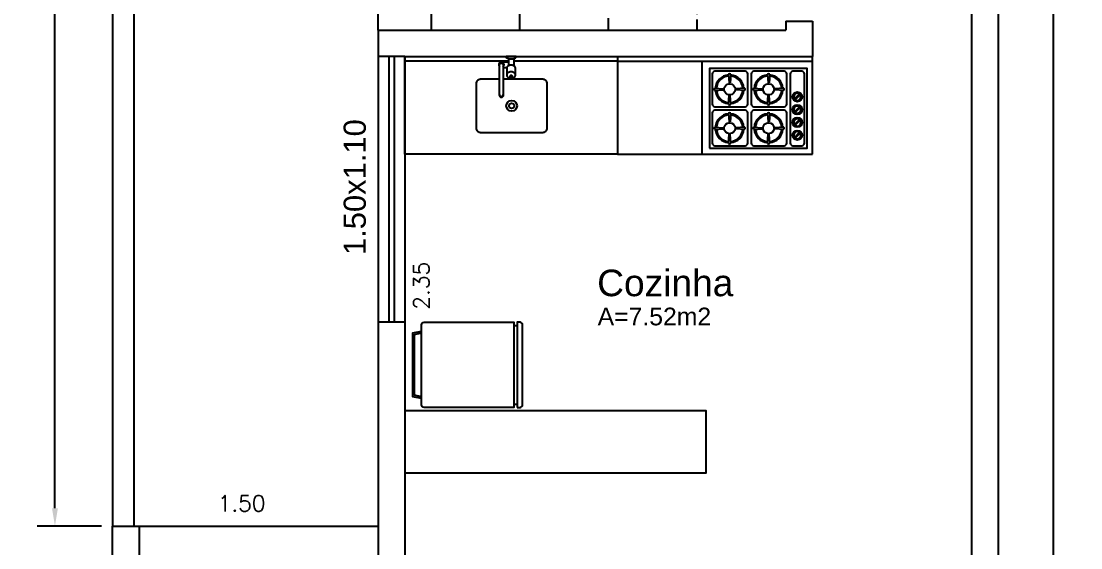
# Model space of a CAD drawing. Extents: x 1.9 to 19.2, y 1.3 to 23.7.
# Drawn here: x 1.92 to 7.9, y 7.35 to 10.32 of the extents above; entities that cross this region are included whole.
import ezdxf
from ezdxf.enums import TextEntityAlignment as Align

# ---------------------------------------------------------------- set-up
doc = ezdxf.new("R2010")
doc.units = 0
doc.layers.get('0').update_dxf_attribs({"linetype": 'CONTINUOUS'})
doc.layers.get('DEFPOINTS').update_dxf_attribs({"linetype": 'CONTINUOUS'})
for name, color, linetype in [('ARQ-BANHO_COZINHA_SERVIÇO', 150, 'CONTINUOUS'), ('ARQ-COTAS', 1, 'CONTINUOUS'), ('ARQ-ESQUADRIAS', 53, 'CONTINUOUS'), ('ARQ-LINHA-FINA', 1, 'CONTINUOUS'), ('ARQ-MÓVEIS_E_ELETRO', 16, 'CONTINUOUS'), ('ARQ-PISO', 140, 'CONTINUOUS'), ('LINHA_04', 190, 'CONTINUOUS'), ('TXT_AMBIENTE', 4, 'CONTINUOUS'), ('TXT_GERAL', 9, 'CONTINUOUS'), ('TXT_ÁREA', 8, 'CONTINUOUS')]:
    doc.layers.add(name, color=color, linetype=linetype)
doc.styles.add('ARIAL', font='arial.ttf')
doc.styles.get("Standard").update_dxf_attribs({"font": 'arial.ttf'})
doc.styles.add('TEXTO03', font='romans.shx')
doc.dimstyles.get("Standard").update_dxf_attribs({"dimtxt": 2.5, "dimasz": 2.5, "dimexe": 1.25, "dimexo": 0.625, "dimtad": 1, "dimcen": 2.5, "dimazin": 3, "dimtfac": 1, "dimtmove": 0, "dimatfit": 3})

# ---------------------------------------------------------------- blocks, each defined once
blk = doc.blocks.new('ADC_TORN_COZ2-P')
for p, q in [((0.0119, 0.0145), (0.0519, 0.0145)), ((0.0119, -0.0143), (0.0518, -0.0143))]:
    blk.add_line(p, q)
at = {"linetype": 'BYBLOCK'}
blk.add_line((0.0617, -0.045), (0.0617, -0.0241), dxfattribs=at)
blk.add_lwpolyline([(0, -0.028), (0.0015, -0.028, 0.267949), (0.0066, -0.025), (0.0119, -0.0159), (0.0119, 0.0159), (0.0066, 0.025, 0.267949), (0.0015, 0.028), (0, 0.028)], format="xyb", close=True)
blk.add_lwpolyline([(0.104, 0.025), (0.0664, 0.025, 0.133256), (0.0599, 0.0233, 0.106756), (0.0539, 0.0177, 0.082828), (0.0501, 0.0099, 0.071352), (0.0487, 0, 0.071352), (0.0501, -0.0099, 0.082828), (0.0539, -0.0177, 0.106756), (0.0599, -0.0233, 0.133256), (0.0664, -0.025), (0.104, -0.025)], format="xyb", dxfattribs=at)
for points in [[(0.104, -0.025, 0.133256), (0.1104, -0.0233, 0.106756), (0.1165, -0.0177, 0.082828), (0.1202, -0.0099, 0.071352), (0.1216, 0, 0.071352), (0.1202, 0.0099, 0.082828), (0.1165, 0.0177, 0.106756), (0.1104, 0.0233, 0.133256), (0.104, 0.025, 0.133256), (0.0975, 0.0233, 0.106756), (0.0915, 0.0177, 0.082828), (0.0877, 0.0099, 0.071352), (0.0863, 0, 0.071352), (0.0877, -0.0099, 0.082828), (0.0915, -0.0177, 0.106756), (0.0975, -0.0233, 0.133256)], [(0.1115, 0.0075, 0.133256), (0.1095, 0.007, 0.106756), (0.1077, 0.0053, 0.082828), (0.1066, 0.003, 0.071352), (0.1061, 0, 0.071352), (0.1066, -0.003, 0.082828), (0.1077, -0.0053, 0.106756), (0.1095, -0.007, 0.133256), (0.1115, -0.0075, 0.133256), (0.1134, -0.007, 0.106756), (0.1152, -0.0053, 0.082828), (0.1163, -0.003, 0.071352), (0.1168, 0, 0.071352), (0.1163, 0.003, 0.082828), (0.1152, 0.0053, 0.106756), (0.1134, 0.007, 0.133256)], [(0.0467, -0.065, -1), (0.0467, -0.045), (0.2167, -0.045, -1), (0.2167, -0.065)]]:
    blk.add_lwpolyline(points, format="xyb", close=True, dxfattribs=at)
blk.add_lwpolyline([(0.0317, -0.0143), (0.0317, -0.055)], dxfattribs=at)
for centre, radius, start, end in [((0.0467, -0.055), 0.015, 41.81031, 318.18969), ((0.2167, -0.055), 0.0125, 233.1301, 126.8699)]:
    blk.add_arc(centre, radius, start, end, dxfattribs=at)
blk = doc.blocks.new('ADC_COZ_PIA_120X55-T')
for p, q in [((-0.014, 0.2486), (-0.5997, 0.2486)), ((0.6003, 0.2486), (0.0148, 0.2486))]:
    blk.add_line(p, q)
blk.add_lwpolyline([(-0.5997, -0.2764), (-0.5997, 0.2736), (0.6003, 0.2736), (0.6003, -0.2764)], close=True)
blk.add_lwpolyline([(-0.0647, 0.1458), (-0.1716, 0.1458, 0.414214), (-0.1966, 0.1208), (-0.1966, -0.1292, 0.414214), (-0.1716, -0.1542), (0.1784, -0.1542, 0.414214), (0.2034, -0.1292), (0.2034, 0.1208, 0.414214), (0.1784, 0.1458), (-0.0447, 0.1458)], format="xyb")
at = {"layer": 'ARQ-LINHA-FINA'}
for radius in [0.0304, 0.0147]:
    blk.add_circle((0.0034, -0.0042), radius, dxfattribs=at)
at = {"layer": 'ARQ-LINHA-FINA', "rotation": 270}
blk.add_blockref('ADC_TORN_COZ2-P', (0.0003, 0.2736), dxfattribs=at)
blk = doc.blocks.new('ADC_MCOZ_01')
for p, q in [((-0.2219, -0.57), (-0.2219, -0.59)), ((0.2219, -0.57), (0.2219, -0.59))]:
    blk.add_line(p, q)
for points in [[(-0.19, -0.05), (-0.18, 0), (0.18, 0), (0.19, -0.05)], [(-0.1798, -0.05), (-0.1718, -0.01), (0.1718, -0.01), (0.1798, -0.05)]]:
    blk.add_lwpolyline(points)
for points in [[(0.2259, -0.05, -0.414214), (0.24, -0.0641), (0.24, -0.57), (-0.24, -0.57), (-0.24, -0.0641, -0.414214), (-0.2259, -0.05)], [(-0.24, -0.59), (-0.24, -0.6059, 0.414214), (-0.2259, -0.62), (0.2259, -0.62, 0.414214), (0.24, -0.6059), (0.24, -0.59)]]:
    blk.add_lwpolyline(points, format="xyb", close=True)
blk = doc.blocks.new('ADC_MOB_FOG_CKT4B')
blk.add_lwpolyline([(-0.275, -0.45), (0.275, -0.45), (0.275, 0), (-0.275, 0)], close=True)
blk.add_lwpolyline([(0.195, -0.435), (0.245, -0.435, 0.414214), (0.26, -0.42), (0.26, -0.03, 0.414214), (0.245, -0.015), (0.195, -0.015, 0.414214), (0.18, -0.03), (0.18, -0.42, 0.414214)], format="xyb", close=True)
for centre in [(-0.1623, -0.1165), (0.0577, -0.1165), (-0.1623, -0.3365), (0.0577, -0.3365)]:
    blk.add_circle(centre, 0.0312)
for centre, start, end in [((-0.1623, -0.1165), 94.21993, 175.78007), ((-0.1623, -0.1165), 4.21993, 85.78007), ((0.0577, -0.1165), 94.21993, 175.78007), ((0.0577, -0.1165), 4.21993, 85.78007), ((-0.1623, -0.1165), 184.21993, 265.78007), ((-0.1623, -0.1165), 274.21993, 355.78007), ((0.0577, -0.1165), 184.21993, 265.78007), ((0.0577, -0.1165), 274.21993, 355.78007), ((-0.1623, -0.3365), 94.21993, 175.78007), ((-0.1623, -0.3365), 4.21993, 85.78007), ((0.0577, -0.3365), 94.21993, 175.78007), ((0.0577, -0.3365), 4.21993, 85.78007), ((-0.1623, -0.3365), 184.21993, 265.78007), ((-0.1623, -0.3365), 274.21993, 355.78007), ((0.0577, -0.3365), 184.21993, 265.78007), ((0.0577, -0.3365), 274.21993, 355.78007)]:
    blk.add_arc(centre, 0.0812, start, end)
at = {"layer": 'ARQ-LINHA-FINA'}
for p, q in [((-0.1685, -0.0311), (-0.1654, -0.0811)), ((-0.156, -0.0311), (-0.1591, -0.0811)), ((0.0515, -0.0311), (0.0546, -0.0811)), ((0.064, -0.0311), (0.0609, -0.0811)), ((-0.0769, -0.1103), (-0.1269, -0.1134)), ((0.1431, -0.1103), (0.0931, -0.1134)), ((-0.1685, -0.2019), (-0.1654, -0.1519)), ((-0.156, -0.2019), (-0.1591, -0.1519)), ((-0.0769, -0.1228), (-0.1269, -0.1196)), ((0.0515, -0.2019), (0.0546, -0.1519)), ((0.064, -0.2019), (0.0609, -0.1519)), ((0.1431, -0.1228), (0.0931, -0.1196)), ((0.2036, -0.1715), (0.2322, -0.1429)), ((0.2078, -0.1757), (0.2036, -0.1715)), ((0.2343, -0.145), (0.2057, -0.1736)), ((0.2078, -0.1757), (0.2364, -0.1471)), ((0.2322, -0.1429), (0.2364, -0.1471)), ((0.2036, -0.2437), (0.2322, -0.215)), ((0.2343, -0.2171), (0.2057, -0.2458)), ((0.2078, -0.2479), (0.2364, -0.2192)), ((0.2322, -0.215), (0.2364, -0.2192)), ((-0.1685, -0.2511), (-0.1654, -0.3011)), ((-0.156, -0.2511), (-0.1591, -0.3011)), ((0.0515, -0.2511), (0.0546, -0.3011)), ((0.064, -0.2511), (0.0609, -0.3011)), ((0.2078, -0.2479), (0.2036, -0.2437)), ((0.2036, -0.3159), (0.2322, -0.2872)), ((0.2343, -0.2893), (0.2057, -0.318)), ((0.2078, -0.3201), (0.2364, -0.2914)), ((0.2322, -0.2872), (0.2364, -0.2914)), ((-0.0769, -0.3303), (-0.1269, -0.3334)), ((-0.0769, -0.3428), (-0.1269, -0.3396)), ((0.1431, -0.3303), (0.0931, -0.3334)), ((0.1431, -0.3428), (0.0931, -0.3396)), ((0.2078, -0.3201), (0.2036, -0.3159)), ((-0.1685, -0.4219), (-0.1654, -0.3719)), ((-0.156, -0.4219), (-0.1591, -0.3719)), ((0.0515, -0.4219), (0.0546, -0.3719)), ((0.064, -0.4219), (0.0609, -0.3719)), ((0.2036, -0.3881), (0.2322, -0.3594)), ((0.2078, -0.3923), (0.2036, -0.3881)), ((0.2343, -0.3615), (0.2057, -0.3902)), ((0.2078, -0.3923), (0.2364, -0.3636)), ((0.2322, -0.3594), (0.2364, -0.3636))]:
    blk.add_line(p, q, dxfattribs=at)
for points in [[(-0.245, -0.215), (-0.075, -0.215, 0.414214), (-0.06, -0.2), (-0.06, -0.03, 0.414214), (-0.075, -0.015), (-0.245, -0.015, 0.414214), (-0.26, -0.03), (-0.26, -0.2, 0.414214)], [(-0.025, -0.215), (0.145, -0.215, 0.414214), (0.16, -0.2), (0.16, -0.03, 0.414214), (0.145, -0.015), (-0.025, -0.015, 0.414214), (-0.04, -0.03), (-0.04, -0.2, 0.414214)], [(-0.245, -0.435), (-0.075, -0.435, 0.414214), (-0.06, -0.42), (-0.06, -0.25, 0.414214), (-0.075, -0.235), (-0.245, -0.235, 0.414214), (-0.26, -0.25), (-0.26, -0.42, 0.414214)], [(-0.025, -0.435), (0.145, -0.435, 0.414214), (0.16, -0.42), (0.16, -0.25, 0.414214), (0.145, -0.235), (-0.025, -0.235, 0.414214), (-0.04, -0.25), (-0.04, -0.42, 0.414214)]]:
    blk.add_lwpolyline(points, format="xyb", close=True, dxfattribs=at)
for points in [[(-0.2476, -0.1103), (-0.1976, -0.1134)], [(-0.0276, -0.1103), (0.0224, -0.1134)], [(-0.2476, -0.3303), (-0.1976, -0.3334)], [(-0.0276, -0.3303), (0.0224, -0.3334)]]:
    blk.add_lwpolyline(points, dxfattribs=at)
for points in [[(-0.2476, -0.1228), (-0.1976, -0.1196, 0.522232), (-0.1976, -0.1134)], [(-0.0276, -0.1228), (0.0224, -0.1196, 0.522232), (0.0224, -0.1134)], [(-0.2476, -0.3428), (-0.1976, -0.3396, 0.522232), (-0.1976, -0.3334)], [(-0.0276, -0.3428), (0.0224, -0.3396, 0.522232), (0.0224, -0.3334)]]:
    blk.add_lwpolyline(points, format="xyb", dxfattribs=at)
for centre in [(0.22, -0.1593), (0.22, -0.2315), (0.22, -0.3037), (0.22, -0.3758)]:
    blk.add_circle(centre, 0.0273, dxfattribs=at)
for centre, radius, start, end in [((-0.1623, -0.1165), 0.075, 94.27357, 175.72643), ((-0.1623, -0.0392), 0.0102, 52.34604, 127.65396), ((-0.1623, -0.1165), 0.075, 4.27357, 85.72643), ((0.0577, -0.1165), 0.075, 94.27357, 175.72643), ((0.0577, -0.0392), 0.0102, 52.34604, 127.65396), ((0.0577, -0.1165), 0.075, 4.27357, 85.72643), ((-0.2395, -0.1165), 0.0102, 142.34604, 217.65396), ((-0.1623, -0.079), 0.00381, 214.84999, 325.15001), ((-0.1247, -0.1165), 0.00381, 124.84999, 235.15001), ((-0.085, -0.1165), 0.0102, 322.34604, 37.65396), ((-0.0195, -0.1165), 0.0102, 142.34604, 217.65396), ((0.0577, -0.079), 0.00381, 214.84999, 325.15001), ((0.0953, -0.1165), 0.00381, 124.84999, 235.15001), ((0.135, -0.1165), 0.0102, 322.34604, 37.65396), ((-0.1623, -0.1165), 0.075, 184.27357, 265.72643), ((-0.1623, -0.1541), 0.00381, 34.84999, 145.15001), ((-0.1623, -0.1165), 0.075, 274.27357, 355.72643), ((0.0577, -0.1165), 0.075, 184.27357, 265.72643), ((0.0577, -0.1541), 0.00381, 34.84999, 145.15001), ((0.0577, -0.1165), 0.075, 274.27357, 355.72643), ((0.22, -0.1593), 0.0205, 53.32085, 216.67915), ((0.22, -0.1593), 0.0205, 233.32085, 36.67915), ((-0.1623, -0.1938), 0.0102, 232.34604, 307.65396), ((0.0577, -0.1938), 0.0102, 232.34604, 307.65396), ((0.22, -0.2315), 0.0205, 53.32085, 216.67915), ((0.22, -0.2315), 0.0205, 233.32085, 36.67915), ((-0.1623, -0.3365), 0.075, 94.27357, 175.72643), ((-0.1623, -0.2592), 0.0102, 52.34604, 127.65396), ((-0.1623, -0.3365), 0.075, 4.27357, 85.72643), ((0.0577, -0.3365), 0.075, 94.27357, 175.72643), ((0.0577, -0.2592), 0.0102, 52.34604, 127.65396), ((0.0577, -0.3365), 0.075, 4.27357, 85.72643), ((0.22, -0.3037), 0.0205, 53.32085, 216.67915), ((0.22, -0.3037), 0.0205, 233.32085, 36.67915), ((-0.2395, -0.3365), 0.0102, 142.34604, 217.65396), ((-0.1623, -0.3365), 0.075, 184.27357, 265.72643), ((-0.1623, -0.299), 0.00381, 214.84999, 325.15001), ((-0.1623, -0.3365), 0.075, 274.27357, 355.72643), ((-0.1247, -0.3365), 0.00381, 124.84999, 235.15001), ((-0.085, -0.3365), 0.0102, 322.34604, 37.65396), ((-0.0195, -0.3365), 0.0102, 142.34604, 217.65396), ((0.0577, -0.3365), 0.075, 184.27357, 265.72643), ((0.0577, -0.299), 0.00381, 214.84999, 325.15001), ((0.0577, -0.3365), 0.075, 274.27357, 355.72643), ((0.0953, -0.3365), 0.00381, 124.84999, 235.15001), ((0.135, -0.3365), 0.0102, 322.34604, 37.65396), ((0.22, -0.3758), 0.0205, 53.32085, 216.67915), ((-0.1623, -0.3741), 0.00381, 34.84999, 145.15001), ((0.0577, -0.3741), 0.00381, 34.84999, 145.15001), ((0.22, -0.3758), 0.0205, 233.32085, 36.67915), ((-0.1623, -0.4138), 0.0102, 232.34604, 307.65396), ((0.0577, -0.4138), 0.0102, 232.34604, 307.65396)]:
    blk.add_arc(centre, radius, start, end, dxfattribs=at)
blk = doc.blocks.new('*D62')
at = {"layer": 'ARQ-COTAS', "color": 0}
for p, q in [((7.4985, 17.7224), (7.8479, 17.7224)), ((7.7479, 17.6224), (7.7479, 11.4884)), ((7.7479, 5.0724), (7.7479, 11.2063)), ((7.4985, 4.9724), (7.8479, 4.9724))]:
    blk.add_line(p, q, dxfattribs=at)
for points in [[(7.7313, 17.6224), (7.7646, 17.6224), (7.7479, 17.7224)], [(7.7313, 5.0724), (7.7646, 5.0724), (7.7479, 4.9724)]]:
    blk.add_solid(points, dxfattribs=at)
at = {"layer": 'DEFPOINTS', "color": 0}
for p in [(7.436, 17.7224), (7.7479, 17.7224), (7.436, 4.9724)]:
    blk.add_point(p, dxfattribs=at)
at = {"layer": 'ARQ-COTAS', "color": 0, "linetype": 'CONTINUOUS'}
blk.add_text('12.75', height=0.1, dxfattribs=at).set_placement((7.5575, 11.2974))
blk = doc.blocks.new('*D67')
at = {"layer": 'ARQ-COTAS', "color": 0}
for p, q in [((2.3735, 17.7224), (2.0115, 17.7224)), ((2.1115, 17.6224), (2.1115, 12.7384)), ((2.1115, 7.5724), (2.1115, 12.4563)), ((2.3735, 7.4724), (2.0115, 7.4724))]:
    blk.add_line(p, q, dxfattribs=at)
for points in [[(2.0948, 17.6224), (2.1282, 17.6224), (2.1115, 17.7224)], [(2.0948, 7.5724), (2.1282, 7.5724), (2.1115, 7.4724)]]:
    blk.add_solid(points, dxfattribs=at)
at = {"layer": 'DEFPOINTS', "color": 0}
for p in [(2.1115, 17.7224), (2.436, 17.7224), (2.436, 7.4724)]:
    blk.add_point(p, dxfattribs=at)
at = {"layer": 'ARQ-COTAS', "color": 0, "linetype": 'CONTINUOUS'}
blk.add_text('10.25', height=0.1, dxfattribs=at).set_placement((1.921, 12.5474))
blk = doc.blocks.new('*X68')
at = {"layer": 'ARQ-PISO', "linetype": 'CONTINUOUS'}
for p, q in [((4.236, 10.2724), (4.236, 11.7724)), ((5.736, 10.9522), (5.736, 11.318)), ((3.936, 11.2724), (4.7165, 11.2724)), ((5.3165, 11.2724), (6.236, 11.2724)), ((4.736, 10.9449), (4.736, 11.1124)), ((5.236, 10.4749), (5.236, 11.1124)), ((5.736, 10.5341), (5.736, 10.9519)), ((3.936, 10.7724), (4.2794, 10.7724)), ((5.0749, 10.7724), (5.5684, 10.7724)), ((5.5701, 10.7724), (6.236, 10.7724)), ((4.736, 10.2724), (4.736, 10.5349)), ((5.736, 10.3624), (5.736, 10.3991)), ((5.236, 10.2724), (5.236, 10.3399)), ((5.736, 10.2724), (5.736, 10.3324))]:
    blk.add_line(p, q, dxfattribs=at)

msp = doc.modelspace()

# ---------------------------------------------------------------- linework, layer by layer
msp.add_line((2.586, 7.4724), (3.936, 7.4724))
at = {"layer": 'ARQ-BANHO_COZINHA_SERVIÇO'}
for p, q in [((6.386, 9.5724), (6.386, 10.1224)), ((5.286, 10.0974), (6.386, 10.0974)), ((5.7631, 10.0974), (5.7631, 9.5724)), ((5.286, 9.5724), (6.386, 9.5724))]:
    msp.add_line(p, q, dxfattribs=at)
msp.add_lwpolyline([(4.086, 7.7724), (5.786, 7.7724), (5.786, 8.1224), (4.086, 8.1224)], dxfattribs=at)
at = {"layer": 'ARQ-ESQUADRIAS'}
for p, q in [((3.936, 10.2724), (3.936, 11.7724)), ((3.936, 10.1224), (3.936, 8.6224)), ((3.996, 10.1224), (3.996, 8.6224)), ((4.026, 10.1224), (4.026, 8.6224)), ((4.086, 10.1224), (4.086, 8.6224))]:
    msp.add_line(p, q, dxfattribs=at)
at = {"layer": 'ARQ-PISO'}
for p, q in [((2.436, 17.7224), (2.436, 7.4724)), ((2.556, 17.7224), (2.556, 7.4724))]:
    msp.add_line(p, q, dxfattribs=at)
at = {"layer": 'LINHA_04'}
for p, q in [((7.436, 4.9724), (7.436, 17.7224)), ((7.286, 5.1224), (7.286, 13.5724)), ((6.236, 10.3224), (6.236, 10.2724)), ((6.236, 10.3224), (6.386, 10.3224)), ((6.386, 10.3224), (6.386, 10.1224)), ((6.386, 10.3224), (6.386, 10.1224)), ((3.936, 10.2724), (3.936, 10.1224)), ((3.936, 10.2724), (6.236, 10.2724)), ((4.086, 10.1224), (3.936, 10.1224)), ((4.086, 10.1224), (4.086, 10.1224)), ((4.086, 10.1224), (6.386, 10.1224)), ((4.086, 8.6224), (3.936, 8.6224)), ((3.936, 8.6224), (3.936, 6.0312)), ((4.086, 8.6224), (4.086, 6.0312)), ((4.086, 7.7724), (4.786, 7.7724)), ((2.436, 7.4724), (2.586, 7.4724)), ((2.436, 4.9724), (2.436, 7.4724)), ((2.586, 7.4724), (2.586, 4.9724))]:
    msp.add_line(p, q, dxfattribs=at)

# ---------------------------------------------------------------- block references
at = {"layer": 'ARQ-BANHO_COZINHA_SERVIÇO'}
msp.add_blockref('ADC_COZ_PIA_120X55-T', (4.6857, 9.8487), dxfattribs=at)
at = {"layer": 'ARQ-MÓVEIS_E_ELETRO'}
msp.add_blockref('ADC_MOB_FOG_CKT4B', (6.0813, 10.0546), dxfattribs=at)
at = {"layer": 'ARQ-MÓVEIS_E_ELETRO', "rotation": 89.99999999999999}
msp.add_blockref('ADC_MCOZ_01', (4.1304, 8.3824), dxfattribs=at)
at = {"layer": 'ARQ-PISO'}
msp.add_blockref('*X68', (0, 0), dxfattribs=at)

# ---------------------------------------------------------------- texts
at = {"layer": 'TXT_AMBIENTE', "style": 'ARIAL'}
msp.add_text('Cozinha', height=0.15, dxfattribs=at).set_placement((5.1717, 8.7699))
at = {"layer": 'TXT_GERAL', "style": 'ARIAL'}
msp.add_text('1.50x1.10', height=0.125, rotation=90, dxfattribs=at).set_placement((3.8034, 9.3855), align=Align.MIDDLE)
at = {"layer": 'TXT_GERAL', "linetype": 'CONTINUOUS', "style": 'TEXTO03'}
msp.add_text('2.35', height=0.09, rotation=90, dxfattribs=at).set_placement((4.2243, 8.6935))
msp.add_text('1.50', height=0.09, dxfattribs=at).set_placement((3.0296, 7.5553))
at = {"layer": 'TXT_ÁREA'}
msp.add_text('A=7.52m2', height=0.1, dxfattribs=at).set_placement((5.1743, 8.6054))

# ---------------------------------------------------------------- dimensions: what is measured, and where the dimension line sits
at = {"layer": 'ARQ-COTAS'}
for base, p1, p2, picture, middle in [((2.1115, 17.7224), (2.436, 7.4724), (2.436, 17.7224), '*D67', (2.1115, 12.5974)), ((7.7479, 17.7224), (7.436, 4.9724), (7.436, 17.7224), '*D62', (7.7479, 11.3474))]:
    dim = msp.add_linear_dim(base=base, p1=p1, p2=p2, angle=90, dimstyle='Standard', dxfattribs=at)
    dim.commit()
    dim.dimension.update_dxf_attribs({"geometry": picture, "text_midpoint": middle})

doc.saveas('drawing.dxf')
